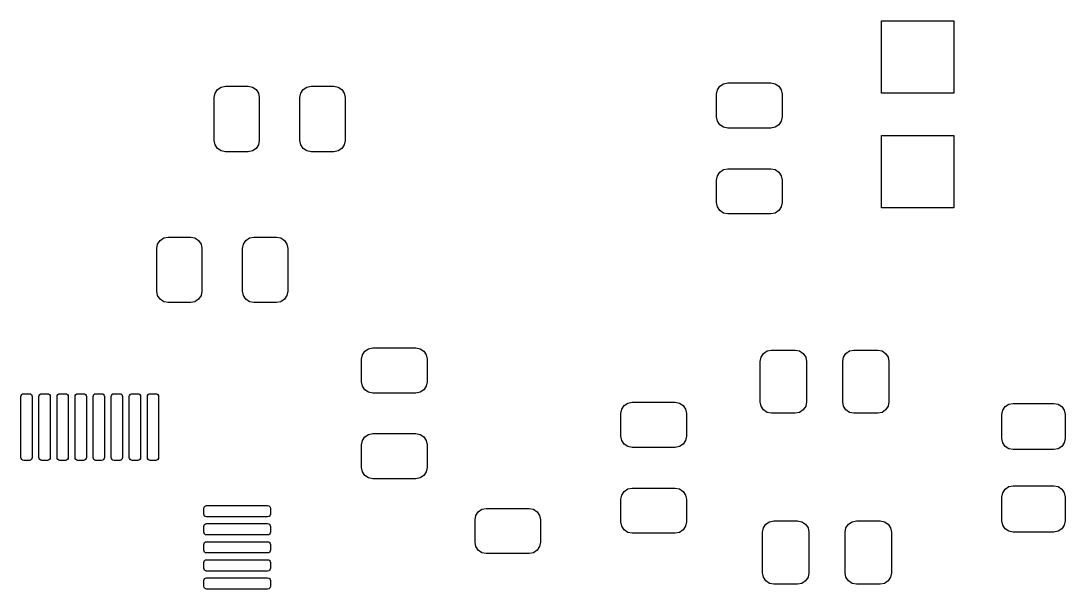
# Model space of a CAD drawing. Extents: x 44 to 145, y -86 to -26.
# Drawn here: x 95.87 to 118.99, y -67.46 to -54.88 of the extents above; entities that cross this region are included whole.
import ezdxf

# ---------------------------------------------------------------- set-up
doc = ezdxf.new("R2010")
doc.units = 0
doc.layers.add('BLACK', color=7, linetype='CONTINUOUS')

msp = doc.modelspace()

# ---------------------------------------------------------------- linework, layer by layer
at = {"layer": 'BLACK', "linetype": 'CONTINUOUS'}
for p, q in [((114.9224, -56.4768), (114.9224, -54.8768)), ((114.9224, -54.8768), (116.5224, -54.8768)), ((116.5224, -54.8768), (116.5224, -56.4768)), ((100.16903, -56.479329), (100.223223, -56.398223)), ((100.223223, -56.398223), (100.304329, -56.34403)), ((100.304329, -56.34403), (100.4, -56.325)), ((100.4, -56.325), (100.9, -56.325)), ((100.9, -56.325), (100.995671, -56.34403)), ((100.995671, -56.34403), (101.076777, -56.398223)), ((101.076777, -56.398223), (101.13097, -56.479329)), ((102.06903, -56.479329), (102.123223, -56.398223)), ((102.123223, -56.398223), (102.204329, -56.34403)), ((102.204329, -56.34403), (102.3, -56.325)), ((102.3, -56.325), (102.8, -56.325)), ((102.8, -56.325), (102.895671, -56.34403)), ((102.895671, -56.34403), (102.976777, -56.398223)), ((102.976777, -56.398223), (103.03097, -56.479329)), ((111.275, -56.5), (111.29403, -56.404329)), ((111.29403, -56.404329), (111.348223, -56.323223)), ((111.348223, -56.323223), (111.429329, -56.26903)), ((111.429329, -56.26903), (111.525, -56.25)), ((111.525, -56.25), (112.475, -56.25)), ((112.475, -56.25), (112.570671, -56.26903)), ((112.570671, -56.26903), (112.651777, -56.323223)), ((112.651777, -56.323223), (112.70597, -56.404329)), ((112.70597, -56.404329), (112.725, -56.5)), ((100.15, -56.575), (100.16903, -56.479329)), ((100.15, -57.525), (100.15, -56.575)), ((101.13097, -56.479329), (101.15, -56.575)), ((101.15, -56.575), (101.15, -57.525)), ((102.05, -56.575), (102.06903, -56.479329)), ((102.05, -57.525), (102.05, -56.575)), ((103.03097, -56.479329), (103.05, -56.575)), ((103.05, -56.575), (103.05, -57.525)), ((111.275, -57), (111.275, -56.5)), ((112.725, -56.5), (112.725, -57)), ((116.5224, -56.4768), (114.9224, -56.4768)), ((111.29403, -57.095671), (111.275, -57)), ((111.348223, -57.176777), (111.29403, -57.095671)), ((112.70597, -57.095671), (112.651777, -57.176777)), ((112.725, -57), (112.70597, -57.095671)), ((111.429329, -57.23097), (111.348223, -57.176777)), ((111.525, -57.25), (111.429329, -57.23097)), ((112.475, -57.25), (111.525, -57.25)), ((112.570671, -57.23097), (112.475, -57.25)), ((112.651777, -57.176777), (112.570671, -57.23097)), ((100.16903, -57.620671), (100.15, -57.525)), ((101.15, -57.525), (101.13097, -57.620671)), ((102.06903, -57.620671), (102.05, -57.525)), ((103.05, -57.525), (103.03097, -57.620671)), ((114.9224, -59.0168), (114.9224, -57.4168)), ((114.9224, -57.4168), (116.5224, -57.4168)), ((116.5224, -57.4168), (116.5224, -59.0168)), ((100.223223, -57.701777), (100.16903, -57.620671)), ((100.304329, -57.75597), (100.223223, -57.701777)), ((100.4, -57.775), (100.304329, -57.75597)), ((100.9, -57.775), (100.4, -57.775)), ((100.995671, -57.75597), (100.9, -57.775)), ((101.076777, -57.701777), (100.995671, -57.75597)), ((101.13097, -57.620671), (101.076777, -57.701777)), ((102.123223, -57.701777), (102.06903, -57.620671)), ((102.204329, -57.75597), (102.123223, -57.701777)), ((102.3, -57.775), (102.204329, -57.75597)), ((102.8, -57.775), (102.3, -57.775)), ((102.895671, -57.75597), (102.8, -57.775)), ((102.976777, -57.701777), (102.895671, -57.75597)), ((103.03097, -57.620671), (102.976777, -57.701777)), ((111.29403, -58.304329), (111.348223, -58.223223)), ((111.348223, -58.223223), (111.429329, -58.16903)), ((111.429329, -58.16903), (111.525, -58.15)), ((111.525, -58.15), (112.475, -58.15)), ((112.475, -58.15), (112.570671, -58.16903)), ((112.570671, -58.16903), (112.651777, -58.223223)), ((112.651777, -58.223223), (112.70597, -58.304329)), ((111.275, -58.4), (111.29403, -58.304329)), ((111.275, -58.9), (111.275, -58.4)), ((112.70597, -58.304329), (112.725, -58.4)), ((112.725, -58.4), (112.725, -58.9)), ((111.29403, -58.995671), (111.275, -58.9)), ((112.725, -58.9), (112.70597, -58.995671)), ((111.348223, -59.076777), (111.29403, -58.995671)), ((111.429329, -59.13097), (111.348223, -59.076777)), ((111.525, -59.15), (111.429329, -59.13097)), ((112.475, -59.15), (111.525, -59.15)), ((112.570671, -59.13097), (112.475, -59.15)), ((112.651777, -59.076777), (112.570671, -59.13097)), ((112.70597, -58.995671), (112.651777, -59.076777)), ((116.5224, -59.0168), (114.9224, -59.0168)), ((98.88, -59.914151), (98.89903, -59.81848)), ((98.89903, -59.81848), (98.953223, -59.737374)), ((98.953223, -59.737374), (99.034329, -59.683181)), ((99.034329, -59.683181), (99.13, -59.664151)), ((99.13, -59.664151), (99.63, -59.664151)), ((99.63, -59.664151), (99.725671, -59.683181)), ((99.725671, -59.683181), (99.806777, -59.737374)), ((99.806777, -59.737374), (99.86097, -59.81848)), ((99.86097, -59.81848), (99.88, -59.914151)), ((100.78, -59.914151), (100.79903, -59.81848)), ((100.79903, -59.81848), (100.853223, -59.737374)), ((100.853223, -59.737374), (100.934329, -59.683181)), ((100.934329, -59.683181), (101.03, -59.664151)), ((101.03, -59.664151), (101.53, -59.664151)), ((101.53, -59.664151), (101.625671, -59.683181)), ((101.625671, -59.683181), (101.706777, -59.737374)), ((101.706777, -59.737374), (101.76097, -59.81848)), ((101.76097, -59.81848), (101.78, -59.914151)), ((98.88, -60.864151), (98.88, -59.914151)), ((99.88, -59.914151), (99.88, -60.864151)), ((100.78, -60.864151), (100.78, -59.914151)), ((101.78, -59.914151), (101.78, -60.864151)), ((98.89903, -60.959822), (98.88, -60.864151)), ((98.953223, -61.040928), (98.89903, -60.959822)), ((99.86097, -60.959822), (99.806777, -61.040928)), ((99.88, -60.864151), (99.86097, -60.959822)), ((100.79903, -60.959822), (100.78, -60.864151)), ((100.853223, -61.040928), (100.79903, -60.959822)), ((101.76097, -60.959822), (101.706777, -61.040928)), ((101.78, -60.864151), (101.76097, -60.959822)), ((99.034329, -61.095121), (98.953223, -61.040928)), ((99.13, -61.114151), (99.034329, -61.095121)), ((99.63, -61.114151), (99.13, -61.114151)), ((99.725671, -61.095121), (99.63, -61.114151)), ((99.806777, -61.040928), (99.725671, -61.095121)), ((100.934329, -61.095121), (100.853223, -61.040928)), ((101.03, -61.114151), (100.934329, -61.095121)), ((101.53, -61.114151), (101.03, -61.114151)), ((101.625671, -61.095121), (101.53, -61.114151)), ((101.706777, -61.040928), (101.625671, -61.095121)), ((103.43403, -62.270329), (103.488223, -62.189223)), ((103.488223, -62.189223), (103.569329, -62.13503)), ((103.569329, -62.13503), (103.665, -62.116)), ((103.665, -62.116), (104.615, -62.116)), ((104.615, -62.116), (104.710671, -62.13503)), ((104.710671, -62.13503), (104.791777, -62.189223)), ((104.791777, -62.189223), (104.84597, -62.270329)), ((112.313223, -62.238223), (112.394329, -62.18403)), ((112.394329, -62.18403), (112.49, -62.165)), ((112.49, -62.165), (113.015, -62.165)), ((113.015, -62.165), (113.110671, -62.18403)), ((113.110671, -62.18403), (113.191777, -62.238223)), ((114.138223, -62.238223), (114.219329, -62.18403)), ((114.219329, -62.18403), (114.315, -62.165)), ((114.315, -62.165), (114.84, -62.165)), ((114.84, -62.165), (114.935671, -62.18403)), ((114.935671, -62.18403), (115.016777, -62.238223)), ((103.415, -62.366), (103.43403, -62.270329)), ((103.415, -62.866), (103.415, -62.366)), ((104.84597, -62.270329), (104.865, -62.366)), ((104.865, -62.366), (104.865, -62.866)), ((112.24, -62.415), (112.25903, -62.319329)), ((112.24, -63.315), (112.24, -62.415)), ((112.25903, -62.319329), (112.313223, -62.238223)), ((113.191777, -62.238223), (113.24597, -62.319329)), ((113.24597, -62.319329), (113.265, -62.415)), ((113.265, -62.415), (113.265, -63.315)), ((114.065, -62.415), (114.08403, -62.319329)), ((114.065, -63.315), (114.065, -62.415)), ((114.08403, -62.319329), (114.138223, -62.238223)), ((115.016777, -62.238223), (115.07097, -62.319329)), ((115.07097, -62.319329), (115.09, -62.415)), ((115.09, -62.415), (115.09, -63.315)), ((103.43403, -62.961671), (103.415, -62.866)), ((104.865, -62.866), (104.84597, -62.961671)), ((103.488223, -63.042777), (103.43403, -62.961671)), ((103.569329, -63.09697), (103.488223, -63.042777)), ((103.665, -63.116), (103.569329, -63.09697)), ((104.710671, -63.09697), (104.615, -63.116)), ((104.791777, -63.042777), (104.710671, -63.09697)), ((104.84597, -62.961671), (104.791777, -63.042777)), ((95.871, -63.195651), (95.875758, -63.171733)), ((95.871, -64.545651), (95.871, -63.195651)), ((95.875758, -63.171733), (95.889306, -63.151457)), ((95.889306, -63.151457), (95.909582, -63.137909)), ((95.909582, -63.137909), (95.9335, -63.133151)), ((95.9335, -63.133151), (96.0585, -63.133151)), ((96.0585, -63.133151), (96.082418, -63.137909)), ((96.082418, -63.137909), (96.102694, -63.151457)), ((96.102694, -63.151457), (96.116242, -63.171733)), ((96.116242, -63.171733), (96.121, -63.195651)), ((96.121, -63.195651), (96.121, -64.545651)), ((96.271, -63.195651), (96.275758, -63.171733)), ((96.271, -64.545651), (96.271, -63.195651)), ((96.275758, -63.171733), (96.289306, -63.151457)), ((96.289306, -63.151457), (96.309582, -63.137909)), ((96.309582, -63.137909), (96.3335, -63.133151)), ((96.3335, -63.133151), (96.4585, -63.133151)), ((96.4585, -63.133151), (96.482418, -63.137909)), ((96.482418, -63.137909), (96.502694, -63.151457)), ((96.502694, -63.151457), (96.516242, -63.171733)), ((96.516242, -63.171733), (96.521, -63.195651)), ((96.521, -63.195651), (96.521, -64.545651)), ((96.671, -63.195651), (96.675758, -63.171733)), ((96.671, -64.545651), (96.671, -63.195651)), ((96.675758, -63.171733), (96.689306, -63.151457)), ((96.689306, -63.151457), (96.709582, -63.137909)), ((96.709582, -63.137909), (96.7335, -63.133151)), ((96.7335, -63.133151), (96.8585, -63.133151)), ((96.8585, -63.133151), (96.882418, -63.137909)), ((96.882418, -63.137909), (96.902694, -63.151457)), ((96.902694, -63.151457), (96.916242, -63.171733)), ((96.916242, -63.171733), (96.921, -63.195651)), ((96.921, -63.195651), (96.921, -64.545651)), ((97.071, -63.195651), (97.075758, -63.171733)), ((97.071, -64.545651), (97.071, -63.195651)), ((97.075758, -63.171733), (97.089306, -63.151457)), ((97.089306, -63.151457), (97.109582, -63.137909)), ((97.109582, -63.137909), (97.1335, -63.133151)), ((97.1335, -63.133151), (97.2585, -63.133151)), ((97.2585, -63.133151), (97.282418, -63.137909)), ((97.282418, -63.137909), (97.302694, -63.151457)), ((97.302694, -63.151457), (97.316242, -63.171733)), ((97.316242, -63.171733), (97.321, -63.195651)), ((97.321, -63.195651), (97.321, -64.545651)), ((97.471, -63.195651), (97.475758, -63.171733)), ((97.471, -64.545651), (97.471, -63.195651)), ((97.475758, -63.171733), (97.489306, -63.151457)), ((97.489306, -63.151457), (97.509582, -63.137909)), ((97.509582, -63.137909), (97.5335, -63.133151)), ((97.5335, -63.133151), (97.6585, -63.133151)), ((97.6585, -63.133151), (97.682418, -63.137909)), ((97.682418, -63.137909), (97.702694, -63.151457)), ((97.702694, -63.151457), (97.716242, -63.171733)), ((97.716242, -63.171733), (97.721, -63.195651)), ((97.721, -63.195651), (97.721, -64.545651)), ((97.871, -63.195651), (97.875758, -63.171733)), ((97.871, -64.545651), (97.871, -63.195651)), ((97.875758, -63.171733), (97.889306, -63.151457)), ((97.889306, -63.151457), (97.909582, -63.137909)), ((97.909582, -63.137909), (97.9335, -63.133151)), ((97.9335, -63.133151), (98.0585, -63.133151)), ((98.0585, -63.133151), (98.082418, -63.137909)), ((98.082418, -63.137909), (98.102694, -63.151457)), ((98.102694, -63.151457), (98.116242, -63.171733)), ((98.116242, -63.171733), (98.121, -63.195651)), ((98.121, -63.195651), (98.121, -64.545651)), ((98.271, -63.195651), (98.275758, -63.171733)), ((98.271, -64.545651), (98.271, -63.195651)), ((98.275758, -63.171733), (98.289306, -63.151457)), ((98.289306, -63.151457), (98.309582, -63.137909)), ((98.309582, -63.137909), (98.3335, -63.133151)), ((98.3335, -63.133151), (98.4585, -63.133151)), ((98.4585, -63.133151), (98.482418, -63.137909)), ((98.482418, -63.137909), (98.502694, -63.151457)), ((98.502694, -63.151457), (98.516242, -63.171733)), ((98.516242, -63.171733), (98.521, -63.195651)), ((98.521, -63.195651), (98.521, -64.545651)), ((98.671, -63.195651), (98.675758, -63.171733)), ((98.671, -64.545651), (98.671, -63.195651)), ((98.675758, -63.171733), (98.689306, -63.151457)), ((98.689306, -63.151457), (98.709582, -63.137909)), ((98.709582, -63.137909), (98.7335, -63.133151)), ((98.7335, -63.133151), (98.8585, -63.133151)), ((98.8585, -63.133151), (98.882418, -63.137909)), ((98.882418, -63.137909), (98.902694, -63.151457)), ((98.902694, -63.151457), (98.916242, -63.171733)), ((98.916242, -63.171733), (98.921, -63.195651)), ((98.921, -63.195651), (98.921, -64.545651)), ((104.615, -63.116), (103.665, -63.116)), ((109.228623, -63.393223), (109.309729, -63.33903)), ((109.309729, -63.33903), (109.4054, -63.32)), ((109.4054, -63.32), (110.3554, -63.32)), ((110.3554, -63.32), (110.451071, -63.33903)), ((110.451071, -63.33903), (110.532177, -63.393223)), ((112.25903, -63.410671), (112.24, -63.315)), ((113.265, -63.315), (113.24597, -63.410671)), ((114.08403, -63.410671), (114.065, -63.315)), ((115.09, -63.315), (115.07097, -63.410671)), ((117.744029, -63.36403), (117.8397, -63.345)), ((117.8397, -63.345), (118.7397, -63.345)), ((118.7397, -63.345), (118.835371, -63.36403)), ((109.1554, -63.57), (109.17443, -63.474329)), ((109.1554, -64.07), (109.1554, -63.57)), ((109.17443, -63.474329), (109.228623, -63.393223)), ((110.532177, -63.393223), (110.58637, -63.474329)), ((110.58637, -63.474329), (110.6054, -63.57)), ((110.6054, -63.57), (110.6054, -64.07)), ((112.313223, -63.491777), (112.25903, -63.410671)), ((112.394329, -63.54597), (112.313223, -63.491777)), ((112.49, -63.565), (112.394329, -63.54597)), ((113.015, -63.565), (112.49, -63.565)), ((113.110671, -63.54597), (113.015, -63.565)), ((113.191777, -63.491777), (113.110671, -63.54597)), ((113.24597, -63.410671), (113.191777, -63.491777)), ((114.138223, -63.491777), (114.08403, -63.410671)), ((114.219329, -63.54597), (114.138223, -63.491777)), ((114.315, -63.565), (114.219329, -63.54597)), ((114.84, -63.565), (114.315, -63.565)), ((114.935671, -63.54597), (114.84, -63.565)), ((115.016777, -63.491777), (114.935671, -63.54597)), ((115.07097, -63.410671), (115.016777, -63.491777)), ((117.5897, -63.595), (117.60873, -63.499329)), ((117.60873, -63.499329), (117.662923, -63.418223)), ((117.662923, -63.418223), (117.744029, -63.36403)), ((118.835371, -63.36403), (118.916477, -63.418223)), ((118.916477, -63.418223), (118.97067, -63.499329)), ((118.97067, -63.499329), (118.9897, -63.595)), ((117.5897, -64.12), (117.5897, -63.595)), ((118.9897, -63.595), (118.9897, -64.12)), ((103.488223, -64.089223), (103.569329, -64.03503)), ((103.569329, -64.03503), (103.665, -64.016)), ((103.665, -64.016), (104.615, -64.016)), ((104.615, -64.016), (104.710671, -64.03503)), ((104.710671, -64.03503), (104.791777, -64.089223)), ((103.415, -64.266), (103.43403, -64.170329)), ((103.415, -64.766), (103.415, -64.266)), ((103.43403, -64.170329), (103.488223, -64.089223)), ((104.791777, -64.089223), (104.84597, -64.170329)), ((104.84597, -64.170329), (104.865, -64.266)), ((104.865, -64.266), (104.865, -64.766)), ((109.17443, -64.165671), (109.1554, -64.07)), ((109.228623, -64.246777), (109.17443, -64.165671)), ((109.309729, -64.30097), (109.228623, -64.246777)), ((110.532177, -64.246777), (110.451071, -64.30097)), ((110.58637, -64.165671), (110.532177, -64.246777)), ((110.6054, -64.07), (110.58637, -64.165671)), ((117.60873, -64.215671), (117.5897, -64.12)), ((117.662923, -64.296777), (117.60873, -64.215671)), ((118.97067, -64.215671), (118.916477, -64.296777)), ((118.9897, -64.12), (118.97067, -64.215671)), ((109.4054, -64.32), (109.309729, -64.30097)), ((110.3554, -64.32), (109.4054, -64.32)), ((110.451071, -64.30097), (110.3554, -64.32)), ((117.744029, -64.35097), (117.662923, -64.296777)), ((117.8397, -64.37), (117.744029, -64.35097)), ((118.7397, -64.37), (117.8397, -64.37)), ((118.835371, -64.35097), (118.7397, -64.37)), ((118.916477, -64.296777), (118.835371, -64.35097)), ((95.875758, -64.569569), (95.871, -64.545651)), ((95.889306, -64.589845), (95.875758, -64.569569)), ((95.909582, -64.603393), (95.889306, -64.589845)), ((95.9335, -64.608151), (95.909582, -64.603393)), ((96.0585, -64.608151), (95.9335, -64.608151)), ((96.082418, -64.603393), (96.0585, -64.608151)), ((96.102694, -64.589845), (96.082418, -64.603393)), ((96.116242, -64.569569), (96.102694, -64.589845)), ((96.121, -64.545651), (96.116242, -64.569569)), ((96.275758, -64.569569), (96.271, -64.545651)), ((96.289306, -64.589845), (96.275758, -64.569569)), ((96.309582, -64.603393), (96.289306, -64.589845)), ((96.3335, -64.608151), (96.309582, -64.603393)), ((96.4585, -64.608151), (96.3335, -64.608151)), ((96.482418, -64.603393), (96.4585, -64.608151)), ((96.502694, -64.589845), (96.482418, -64.603393)), ((96.516242, -64.569569), (96.502694, -64.589845)), ((96.521, -64.545651), (96.516242, -64.569569)), ((96.675758, -64.569569), (96.671, -64.545651)), ((96.689306, -64.589845), (96.675758, -64.569569)), ((96.709582, -64.603393), (96.689306, -64.589845)), ((96.7335, -64.608151), (96.709582, -64.603393)), ((96.8585, -64.608151), (96.7335, -64.608151)), ((96.882418, -64.603393), (96.8585, -64.608151)), ((96.902694, -64.589845), (96.882418, -64.603393)), ((96.916242, -64.569569), (96.902694, -64.589845)), ((96.921, -64.545651), (96.916242, -64.569569)), ((97.075758, -64.569569), (97.071, -64.545651)), ((97.089306, -64.589845), (97.075758, -64.569569)), ((97.109582, -64.603393), (97.089306, -64.589845)), ((97.1335, -64.608151), (97.109582, -64.603393)), ((97.2585, -64.608151), (97.1335, -64.608151)), ((97.282418, -64.603393), (97.2585, -64.608151)), ((97.302694, -64.589845), (97.282418, -64.603393)), ((97.316242, -64.569569), (97.302694, -64.589845)), ((97.321, -64.545651), (97.316242, -64.569569)), ((97.475758, -64.569569), (97.471, -64.545651)), ((97.489306, -64.589845), (97.475758, -64.569569)), ((97.509582, -64.603393), (97.489306, -64.589845)), ((97.5335, -64.608151), (97.509582, -64.603393)), ((97.6585, -64.608151), (97.5335, -64.608151)), ((97.682418, -64.603393), (97.6585, -64.608151)), ((97.702694, -64.589845), (97.682418, -64.603393)), ((97.716242, -64.569569), (97.702694, -64.589845)), ((97.721, -64.545651), (97.716242, -64.569569)), ((97.875758, -64.569569), (97.871, -64.545651)), ((97.889306, -64.589845), (97.875758, -64.569569)), ((97.909582, -64.603393), (97.889306, -64.589845)), ((97.9335, -64.608151), (97.909582, -64.603393)), ((98.0585, -64.608151), (97.9335, -64.608151)), ((98.082418, -64.603393), (98.0585, -64.608151)), ((98.102694, -64.589845), (98.082418, -64.603393)), ((98.116242, -64.569569), (98.102694, -64.589845)), ((98.121, -64.545651), (98.116242, -64.569569)), ((98.275758, -64.569569), (98.271, -64.545651)), ((98.289306, -64.589845), (98.275758, -64.569569)), ((98.309582, -64.603393), (98.289306, -64.589845)), ((98.3335, -64.608151), (98.309582, -64.603393)), ((98.4585, -64.608151), (98.3335, -64.608151)), ((98.482418, -64.603393), (98.4585, -64.608151)), ((98.502694, -64.589845), (98.482418, -64.603393)), ((98.516242, -64.569569), (98.502694, -64.589845)), ((98.521, -64.545651), (98.516242, -64.569569)), ((98.675758, -64.569569), (98.671, -64.545651)), ((98.689306, -64.589845), (98.675758, -64.569569)), ((98.709582, -64.603393), (98.689306, -64.589845)), ((98.7335, -64.608151), (98.709582, -64.603393)), ((98.8585, -64.608151), (98.7335, -64.608151)), ((98.882418, -64.603393), (98.8585, -64.608151)), ((98.902694, -64.589845), (98.882418, -64.603393)), ((98.916242, -64.569569), (98.902694, -64.589845)), ((98.921, -64.545651), (98.916242, -64.569569)), ((103.43403, -64.861671), (103.415, -64.766)), ((103.488223, -64.942777), (103.43403, -64.861671)), ((103.569329, -64.99697), (103.488223, -64.942777)), ((104.791777, -64.942777), (104.710671, -64.99697)), ((104.84597, -64.861671), (104.791777, -64.942777)), ((104.865, -64.766), (104.84597, -64.861671)), ((103.665, -65.016), (103.569329, -64.99697)), ((104.615, -65.016), (103.665, -65.016)), ((104.710671, -64.99697), (104.615, -65.016)), ((117.662923, -65.243223), (117.744029, -65.18903)), ((117.744029, -65.18903), (117.8397, -65.17)), ((117.8397, -65.17), (118.7397, -65.17)), ((118.7397, -65.17), (118.835371, -65.18903)), ((118.835371, -65.18903), (118.916477, -65.243223)), ((109.1554, -65.47), (109.17443, -65.374329)), ((109.17443, -65.374329), (109.228623, -65.293223)), ((109.228623, -65.293223), (109.309729, -65.23903)), ((109.309729, -65.23903), (109.4054, -65.22)), ((109.4054, -65.22), (110.3554, -65.22)), ((110.3554, -65.22), (110.451071, -65.23903)), ((110.451071, -65.23903), (110.532177, -65.293223)), ((110.532177, -65.293223), (110.58637, -65.374329)), ((110.58637, -65.374329), (110.6054, -65.47)), ((117.5897, -65.42), (117.60873, -65.324329)), ((117.5897, -65.945), (117.5897, -65.42)), ((117.60873, -65.324329), (117.662923, -65.243223)), ((118.916477, -65.243223), (118.97067, -65.324329)), ((118.97067, -65.324329), (118.9897, -65.42)), ((118.9897, -65.42), (118.9897, -65.945)), ((99.921, -65.670651), (99.925758, -65.646733)), ((99.925758, -65.646733), (99.939306, -65.626457)), ((99.939306, -65.626457), (99.959582, -65.612909)), ((99.959582, -65.612909), (99.9835, -65.608151)), ((99.9835, -65.608151), (101.3335, -65.608151)), ((101.3335, -65.608151), (101.357418, -65.612909)), ((101.357418, -65.612909), (101.377694, -65.626457)), ((101.377694, -65.626457), (101.391242, -65.646733)), ((101.391242, -65.646733), (101.396, -65.670651)), ((109.1554, -65.97), (109.1554, -65.47)), ((110.6054, -65.47), (110.6054, -65.97)), ((99.921, -65.795651), (99.921, -65.670651)), ((99.925758, -65.819569), (99.921, -65.795651)), ((99.939306, -65.839845), (99.925758, -65.819569)), ((99.959582, -65.853393), (99.939306, -65.839845)), ((99.9835, -65.858151), (99.959582, -65.853393)), ((101.3335, -65.858151), (99.9835, -65.858151)), ((101.357418, -65.853393), (101.3335, -65.858151)), ((101.377694, -65.839845), (101.357418, -65.853393)), ((101.391242, -65.819569), (101.377694, -65.839845)), ((101.396, -65.795651), (101.391242, -65.819569)), ((101.396, -65.670651), (101.396, -65.795651)), ((105.925, -65.922), (105.94403, -65.826329)), ((105.94403, -65.826329), (105.998223, -65.745223)), ((105.998223, -65.745223), (106.079329, -65.69103)), ((106.079329, -65.69103), (106.175, -65.672)), ((106.175, -65.672), (107.125, -65.672)), ((107.125, -65.672), (107.220671, -65.69103)), ((107.220671, -65.69103), (107.301777, -65.745223)), ((107.301777, -65.745223), (107.35597, -65.826329)), ((107.35597, -65.826329), (107.375, -65.922)), ((99.921, -66.070651), (99.925758, -66.046733)), ((99.921, -66.195651), (99.921, -66.070651)), ((99.925758, -66.046733), (99.939306, -66.026457)), ((99.939306, -66.026457), (99.959582, -66.012909)), ((99.959582, -66.012909), (99.9835, -66.008151)), ((99.9835, -66.008151), (101.3335, -66.008151)), ((101.3335, -66.008151), (101.357418, -66.012909)), ((101.357418, -66.012909), (101.377694, -66.026457)), ((101.377694, -66.026457), (101.391242, -66.046733)), ((101.391242, -66.046733), (101.396, -66.070651)), ((101.396, -66.070651), (101.396, -66.195651)), ((105.925, -66.422), (105.925, -65.922)), ((107.375, -65.922), (107.375, -66.422)), ((109.17443, -66.065671), (109.1554, -65.97)), ((109.228623, -66.146777), (109.17443, -66.065671)), ((110.58637, -66.065671), (110.532177, -66.146777)), ((110.6054, -65.97), (110.58637, -66.065671)), ((112.2927, -66.1996), (112.31173, -66.103929)), ((112.31173, -66.103929), (112.365923, -66.022823)), ((112.365923, -66.022823), (112.447029, -65.96863)), ((112.447029, -65.96863), (112.5427, -65.9496)), ((112.5427, -65.9496), (113.0677, -65.9496)), ((113.0677, -65.9496), (113.163371, -65.96863)), ((113.163371, -65.96863), (113.244477, -66.022823)), ((113.244477, -66.022823), (113.29867, -66.103929)), ((113.29867, -66.103929), (113.3177, -66.1996)), ((114.1177, -66.1996), (114.13673, -66.103929)), ((114.13673, -66.103929), (114.190923, -66.022823)), ((114.190923, -66.022823), (114.272029, -65.96863)), ((114.272029, -65.96863), (114.3677, -65.9496)), ((114.3677, -65.9496), (114.8927, -65.9496)), ((114.8927, -65.9496), (114.988371, -65.96863)), ((114.988371, -65.96863), (115.069477, -66.022823)), ((115.069477, -66.022823), (115.12367, -66.103929)), ((115.12367, -66.103929), (115.1427, -66.1996)), ((117.60873, -66.040671), (117.5897, -65.945)), ((117.662923, -66.121777), (117.60873, -66.040671)), ((118.97067, -66.040671), (118.916477, -66.121777)), ((118.9897, -65.945), (118.97067, -66.040671)), ((99.925758, -66.219569), (99.921, -66.195651)), ((99.939306, -66.239845), (99.925758, -66.219569)), ((99.959582, -66.253393), (99.939306, -66.239845)), ((99.9835, -66.258151), (99.959582, -66.253393)), ((101.3335, -66.258151), (99.9835, -66.258151)), ((101.357418, -66.253393), (101.3335, -66.258151)), ((101.377694, -66.239845), (101.357418, -66.253393)), ((101.391242, -66.219569), (101.377694, -66.239845)), ((101.396, -66.195651), (101.391242, -66.219569)), ((109.309729, -66.20097), (109.228623, -66.146777)), ((109.4054, -66.22), (109.309729, -66.20097)), ((110.3554, -66.22), (109.4054, -66.22)), ((110.451071, -66.20097), (110.3554, -66.22)), ((110.532177, -66.146777), (110.451071, -66.20097)), ((112.2927, -67.0996), (112.2927, -66.1996)), ((113.3177, -66.1996), (113.3177, -67.0996)), ((114.1177, -67.0996), (114.1177, -66.1996)), ((115.1427, -66.1996), (115.1427, -67.0996)), ((117.744029, -66.17597), (117.662923, -66.121777)), ((117.8397, -66.195), (117.744029, -66.17597)), ((118.7397, -66.195), (117.8397, -66.195)), ((118.835371, -66.17597), (118.7397, -66.195)), ((118.916477, -66.121777), (118.835371, -66.17597)), ((99.921, -66.470651), (99.925758, -66.446733)), ((99.921, -66.595651), (99.921, -66.470651)), ((99.925758, -66.446733), (99.939306, -66.426457)), ((99.939306, -66.426457), (99.959582, -66.412909)), ((99.959582, -66.412909), (99.9835, -66.408151)), ((99.9835, -66.408151), (101.3335, -66.408151)), ((101.3335, -66.408151), (101.357418, -66.412909)), ((101.357418, -66.412909), (101.377694, -66.426457)), ((101.377694, -66.426457), (101.391242, -66.446733)), ((101.391242, -66.446733), (101.396, -66.470651)), ((101.396, -66.470651), (101.396, -66.595651)), ((105.94403, -66.517671), (105.925, -66.422)), ((105.998223, -66.598777), (105.94403, -66.517671)), ((107.35597, -66.517671), (107.301777, -66.598777)), ((107.375, -66.422), (107.35597, -66.517671)), ((99.925758, -66.619569), (99.921, -66.595651)), ((99.939306, -66.639845), (99.925758, -66.619569)), ((99.959582, -66.653393), (99.939306, -66.639845)), ((99.939306, -66.826457), (99.959582, -66.812909)), ((99.9835, -66.658151), (99.959582, -66.653393)), ((99.959582, -66.812909), (99.9835, -66.808151)), ((101.3335, -66.658151), (99.9835, -66.658151)), ((99.9835, -66.808151), (101.3335, -66.808151)), ((101.357418, -66.653393), (101.3335, -66.658151)), ((101.3335, -66.808151), (101.357418, -66.812909)), ((101.377694, -66.639845), (101.357418, -66.653393)), ((101.357418, -66.812909), (101.377694, -66.826457)), ((101.391242, -66.619569), (101.377694, -66.639845)), ((101.396, -66.595651), (101.391242, -66.619569)), ((106.079329, -66.65297), (105.998223, -66.598777)), ((106.175, -66.672), (106.079329, -66.65297)), ((107.125, -66.672), (106.175, -66.672)), ((107.220671, -66.65297), (107.125, -66.672)), ((107.301777, -66.598777), (107.220671, -66.65297)), ((99.921, -66.870651), (99.925758, -66.846733)), ((99.921, -66.995651), (99.921, -66.870651)), ((99.925758, -67.019569), (99.921, -66.995651)), ((99.925758, -66.846733), (99.939306, -66.826457)), ((99.939306, -67.039845), (99.925758, -67.019569)), ((99.959582, -67.053393), (99.939306, -67.039845)), ((101.377694, -67.039845), (101.357418, -67.053393)), ((101.377694, -66.826457), (101.391242, -66.846733)), ((101.391242, -67.019569), (101.377694, -67.039845)), ((101.391242, -66.846733), (101.396, -66.870651)), ((101.396, -66.995651), (101.391242, -67.019569)), ((101.396, -66.870651), (101.396, -66.995651)), ((99.921, -67.270651), (99.925758, -67.246733)), ((99.921, -67.395651), (99.921, -67.270651)), ((99.925758, -67.246733), (99.939306, -67.226457)), ((99.939306, -67.226457), (99.959582, -67.212909)), ((99.9835, -67.058151), (99.959582, -67.053393)), ((99.959582, -67.212909), (99.9835, -67.208151)), ((101.3335, -67.058151), (99.9835, -67.058151)), ((99.9835, -67.208151), (101.3335, -67.208151)), ((101.357418, -67.053393), (101.3335, -67.058151)), ((101.3335, -67.208151), (101.357418, -67.212909)), ((101.357418, -67.212909), (101.377694, -67.226457)), ((101.377694, -67.226457), (101.391242, -67.246733)), ((101.391242, -67.246733), (101.396, -67.270651)), ((101.396, -67.270651), (101.396, -67.395651)), ((112.31173, -67.195271), (112.2927, -67.0996)), ((112.365923, -67.276377), (112.31173, -67.195271)), ((113.29867, -67.195271), (113.244477, -67.276377)), ((113.3177, -67.0996), (113.29867, -67.195271)), ((114.13673, -67.195271), (114.1177, -67.0996)), ((114.190923, -67.276377), (114.13673, -67.195271)), ((115.12367, -67.195271), (115.069477, -67.276377)), ((115.1427, -67.0996), (115.12367, -67.195271)), ((99.925758, -67.419569), (99.921, -67.395651)), ((99.939306, -67.439845), (99.925758, -67.419569)), ((99.959582, -67.453393), (99.939306, -67.439845)), ((99.9835, -67.458151), (99.959582, -67.453393)), ((101.3335, -67.458151), (99.9835, -67.458151)), ((101.357418, -67.453393), (101.3335, -67.458151)), ((101.377694, -67.439845), (101.357418, -67.453393)), ((101.391242, -67.419569), (101.377694, -67.439845)), ((101.396, -67.395651), (101.391242, -67.419569)), ((112.447029, -67.33057), (112.365923, -67.276377)), ((112.5427, -67.3496), (112.447029, -67.33057)), ((113.0677, -67.3496), (112.5427, -67.3496)), ((113.163371, -67.33057), (113.0677, -67.3496)), ((113.244477, -67.276377), (113.163371, -67.33057)), ((114.272029, -67.33057), (114.190923, -67.276377)), ((114.3677, -67.3496), (114.272029, -67.33057)), ((114.8927, -67.3496), (114.3677, -67.3496)), ((114.988371, -67.33057), (114.8927, -67.3496)), ((115.069477, -67.276377), (114.988371, -67.33057))]:
    msp.add_line(p, q, dxfattribs=at)

doc.saveas('drawing.dxf')
